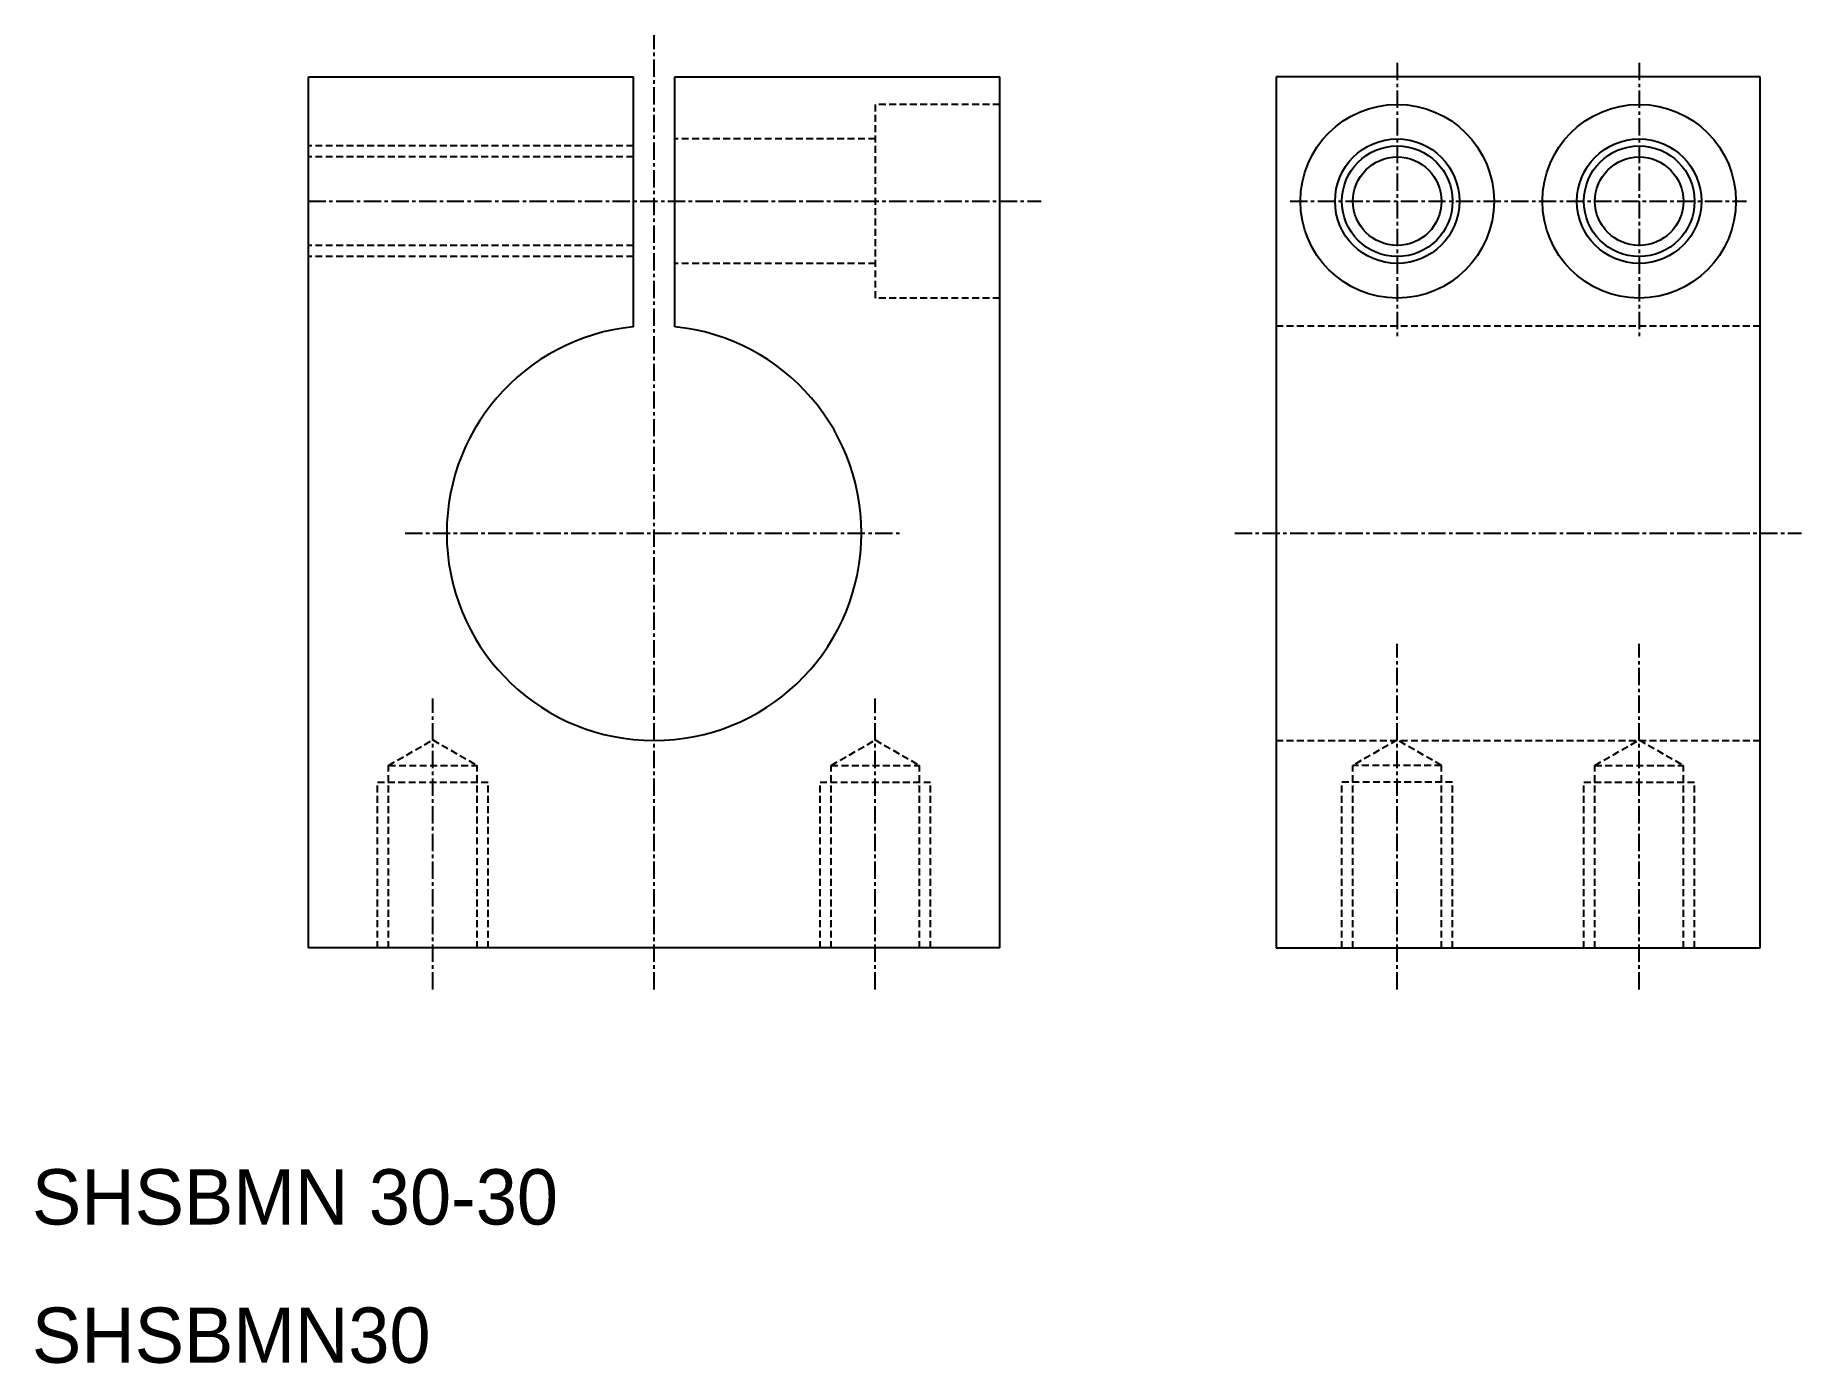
# Model space of a CAD drawing. Extents: x 5 to 133, y 4 to 100.
import ezdxf

# ---------------------------------------------------------------- set-up
doc = ezdxf.new("R2010")
doc.units = 0
doc.linetypes.add('CENTER', pattern=[2, 1.25, -0.25, 0.25, -0.25])
doc.linetypes.add('DASHED', pattern=[0.75, 0.5, -0.25])
doc.layers.get('0').update_dxf_attribs({"linetype": 'CONTINUOUS'})
doc.layers.add('CENTER', color=1, linetype='CENTER')

msp = doc.modelspace()

# ---------------------------------------------------------------- linework, layer by layer
at = {"color": 7, "linetype": 'CONTINUOUS'}
for p, q in [((24.68, 97.36), (48.18, 97.36)), ((24.68, 34.36), (24.68, 97.36)), ((48.18, 79.28), (48.18, 97.36)), ((51.18, 79.28), (51.18, 97.36)), ((51.18, 97.36), (74.68, 97.36)), ((74.68, 34.36), (74.68, 97.36)), ((129.68, 97.36), (94.68, 97.36)), ((94.68, 97.36), (94.68, 34.36)), ((129.68, 34.36), (129.68, 97.36)), ((74.68, 34.36), (24.68, 34.36)), ((94.68, 34.36), (129.68, 34.36))]:
    msp.add_line(p, q, dxfattribs=at)
at = {"color": 3, "linetype": 'DASHED'}
for p, q in [((74.68, 95.36), (65.68, 95.36)), ((65.68, 95.36), (65.68, 81.36)), ((48.18, 92.36), (24.68, 92.36)), ((65.68, 92.86), (51.18, 92.86)), ((48.18, 91.56), (24.68, 91.56)), ((48.18, 85.16), (24.68, 85.16)), ((48.18, 84.36), (24.68, 84.36)), ((65.68, 83.86), (51.18, 83.86)), ((74.68, 81.36), (65.68, 81.36)), ((94.68, 79.36), (129.68, 79.36)), ((30.48, 47.56), (33.68, 49.4)), ((33.68, 49.4), (36.88, 47.56)), ((62.48, 47.56), (65.68, 49.4)), ((65.68, 49.4), (68.88, 47.56)), ((94.68, 49.36), (129.68, 49.36)), ((103.43, 49.4), (100.23, 47.56)), ((106.63, 47.56), (103.43, 49.4)), ((117.73, 47.56), (120.93, 49.4)), ((120.93, 49.4), (124.13, 47.56)), ((30.48, 47.56), (36.88, 47.56)), ((30.48, 34.36), (30.48, 47.56)), ((36.88, 34.36), (36.88, 47.56)), ((62.48, 47.56), (68.88, 47.56)), ((62.48, 34.36), (62.48, 47.56)), ((68.88, 34.36), (68.88, 47.56)), ((100.23, 34.36), (100.23, 47.56)), ((106.63, 47.56), (100.23, 47.56)), ((106.63, 34.36), (106.63, 47.56)), ((117.73, 47.56), (124.13, 47.56)), ((117.73, 34.36), (117.73, 47.56)), ((124.13, 34.36), (124.13, 47.56)), ((29.68, 46.36), (37.68, 46.36)), ((29.68, 34.36), (29.68, 46.36)), ((37.68, 34.36), (37.68, 46.36)), ((61.68, 46.36), (69.68, 46.36)), ((61.68, 34.36), (61.68, 46.36)), ((69.68, 34.36), (69.68, 46.36)), ((99.43, 34.36), (99.43, 46.36)), ((107.43, 46.36), (99.43, 46.36)), ((107.43, 34.36), (107.43, 46.36)), ((116.93, 46.36), (124.93, 46.36)), ((116.93, 34.36), (116.93, 46.36)), ((124.93, 34.36), (124.93, 46.36))]:
    msp.add_line(p, q, dxfattribs=at)
at = {"color": 7, "linetype": 'CONTINUOUS'}
for centre, radius in [((103.43, 88.36), 7), ((120.93, 88.36), 7), ((103.43, 88.36), 4.5), ((120.93, 88.36), 4.5), ((103.43, 88.36), 3.2), ((120.93, 88.36), 3.2)]:
    msp.add_circle(centre, radius, dxfattribs=at)
at = {"color": 3, "linetype": 'CONTINUOUS'}
for centre in [(103.43, 88.36), (120.93, 88.36)]:
    msp.add_circle(centre, 4, dxfattribs=at)
at = {"color": 7, "linetype": 'CONTINUOUS'}
msp.add_arc((49.68, 64.36), 15, 95.7392, 84.2608, dxfattribs=at)
at = {"layer": 'CENTER', "color": 1, "linetype": 'CENTER'}
for p, q in [((49.68, 31.36), (49.68, 100.36)), ((103.43, 98.36), (103.43, 78.36)), ((120.93, 98.36), (120.93, 78.36)), ((24.68, 88.36), (77.68, 88.36)), ((95.68, 88.36), (128.68, 88.36)), ((31.68, 64.36), (67.68, 64.36)), ((91.68, 64.36), (132.68, 64.36)), ((103.43, 31.36), (103.43, 56.36)), ((120.93, 31.36), (120.93, 56.36)), ((33.68, 31.36), (33.68, 52.4)), ((65.68, 31.36), (65.68, 52.4))]:
    msp.add_line(p, q, dxfattribs=at)

# ---------------------------------------------------------------- texts
at = {"color": 7, "linetype": 'CONTINUOUS'}
for s, p in [('SHSBMN 30-30', (4.68, 14.36)), ('SHSBMN30', (4.68, 4.36))]:
    msp.add_text(s, height=4, dxfattribs=at).set_placement(p)

doc.saveas('drawing.dxf')
